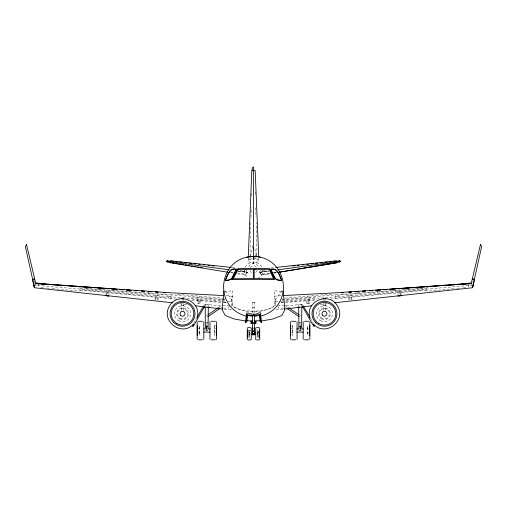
<?xml version="1.0" encoding="UTF-8"?>
<svg xmlns="http://www.w3.org/2000/svg" width="507" height="507" viewBox="0 0 507 507"><rect width="100%" height="100%" fill="white"/><g stroke="black" fill="none" stroke-linecap="round" stroke-linejoin="round"><path stroke-width="0.38" stroke-dasharray="2.54 1.9" d="M253.5 257.455L253.5 263.602L248.132 261.346L248.234 257.784M206.596 325.526L206.717 326.907L207.084 326.907L207.116 322.16L206.355 322.16M300.676 326.603L300.645 331.077L300.645 330.437M244.279 270.294L244.837 273.97L247.467 277.367M250.819 222.617L250.052 249.976L250.534 255.82M250.978 217.148L251.25 207.75M106.768 294.827L106.812 293.312L108.213 293.369L108.168 294.935M155.883 299.757L155.947 297.489L157.347 297.539L157.284 299.891M251.605 195.962L251.726 192.033M168.989 296.658L168.945 297.774L84.682 290.175L84.682 288.572L168.945 295.207L168.989 296.639L186.044 298.021M105.906 295.727L106.121 291.252L109.094 291.69L108.948 294.668M155.041 299.897L155.262 295.423L158.228 295.86L158.013 300.334M256.523 255.091L256.948 249.976L256.181 222.617M224.043 309.188L231.015 309.638L231.167 307.819M231.3 306.247L232.124 296.544M232.149 296.303L225.97 295.708M231.015 309.638L231.053 309.194M232.111 296.696L232.162 296.107M300.404 325.526L300.283 326.907L299.916 326.907L299.884 322.16L300.645 322.16M330.279 299.117L335.723 298.737L335.957 296.81L471.884 285.245L472.67 281.905M300.34 326.603L299.884 331.077L300.404 324.898M258.228 335.653L258.082 337.199L258.082 330.393L258.228 335.653L259.001 335.419M199.593 332.567L199.289 335.342L199.289 325.659L199.593 332.567L198.136 332.446M307.407 328.428L307.711 325.659L307.711 335.342L307.407 328.428L308.864 328.549M248.918 330.393L248.918 337.199L248.918 330.393L247.403 330.184M176.721 299.117L170.821 298.667L171.277 294.833L222.041 299.276M214.512 325.659L214.512 335.342L214.176 332.567L214.512 325.659L216.489 325.507M292.488 325.659L292.824 328.428L292.488 335.342L292.488 325.659L290.511 325.507M246.377 272.208L246.098 274.331L237.631 273.07M246.383 272.126L246.668 269.952L247.511 272.259L238.556 271.112M468.658 287.032L468.823 284.959L472.283 284.959M281.151 302.128L281.068 302.641L284.598 302.47M38.076 285.492L38.329 284.148L38.342 287.032M244.482 269.99L244.013 271.841L247.492 272.379L245.553 275.098L244.551 274.965M252.828 245.781L249.805 259.432L253.5 257.752L256.282 258.012M199.492 297.33L199.701 296.297M268.444 271.112L259.489 272.259L260.332 269.952L260.617 272.126M193.737 323.529L196.551 318.079M229.418 306.127L228.112 308.205L223.34 308.104M203.618 306.108L204.41 304.777L205.126 305.715M301.874 305.715L302.59 304.777L303.382 306.108M245.027 267.322C248.202 260.668 258.798 260.661 261.973 267.322M282 290.72L274.617 300.759L274.617 303.142L272.785 307.21C261.054 313.351 245.99 313.351 234.266 307.21L232.434 303.142L232.434 300.759L224.132 289.465M254.603 302.242L253.5 302.812L252.429 302.242L253.5 301.697L254.603 302.242L254.603 313.218M299.795 316.241L300.283 315.633L299.472 316.66M52.31 288.559L78.636 291.119L82.121 289.243L78.8 287.006M218.225 307.787L222.06 305.17M220.437 308.129L221.717 307.261M357.689 293.173L359.596 291.975M377.233 291.69L379.021 290.568M258.082 278.254C261.244 276.702 263.222 273.115 262.715 269.61M428.2 287.006L424.879 289.243L428.364 291.119L456.243 288.407M80.309 290.137L170.821 298.667M248.132 260.154C251.402 258.564 255.598 258.564 258.868 260.154L258.868 261.346L253.5 263.602L253.5 257.803L250.718 258.012M224.132 292.051L232.859 290.581L231.743 303.49L233.619 307.084C246.047 312.483 261.004 312.483 273.425 307.084L275.307 303.49L274.192 290.581L282.272 291.943M270.193 273.691L261.447 275.098L259.508 272.379L262.987 271.841L262.518 269.99M274.059 273.058L276.385 272.677M261.447 275.098L269.984 273.704M273.869 273.064L276.195 272.684M269.369 273.07L260.902 274.331L260.623 272.208M273.222 272.493L276.302 272.031M335.723 298.737L426.691 290.137M249.602 330.393L249.602 337.199L249.602 330.393L251.123 330.184M259.489 272.259L268.843 270.979M259.508 272.379L268.862 271.099M320.291 304.625L327.294 303.712M270.801 268.007L274.895 267.531M457.016 288.331L460.115 288.027M463.208 287.729L466.307 287.425M331.66 294.066L282.748 298.325M426.66 287.944L335.723 294.833L284.959 299.276M281.848 299.548L284.18 299.345M287.526 308.002L289.871 307.8M198.136 328.549L199.593 328.428M307.407 332.567L308.864 332.446M281.917 300.055L315.056 297.343L315.43 298.465L315.056 299.536L281.132 302.242M214.176 332.567L215.665 332.446M291.335 328.549L292.824 328.428M275.314 301.69L280.517 301.272M281.265 301.209L320.164 298.084M320.956 298.021L338.011 296.658L338.055 295.207L422.318 288.572L422.318 290.175L338.055 297.774L338.011 296.658M285.302 302.438L315.5 300.157M281.03 295.708L274.838 296.107L275.7 306.247M282.957 309.188L275.985 309.638L275.833 307.819M262.772 270.757L267.227 270.605M283.66 308.104L278.888 308.205L277.583 306.127M181.468 305.525L183.597 305.487M277.31 305.582L287.311 305.506L302.02 304.53L302.02 305.328M34.717 284.959L38.177 284.959M252.429 307.667L254.603 307.667M206.355 322.769L207.116 322.769L207.116 322.16M300.645 322.769L299.884 322.769L299.884 322.16M206.355 326.21L207.141 326.21L207.141 327.275L206.355 327.275M300.645 326.21L299.859 326.21L299.859 327.275L300.645 327.275M206.596 324.898L207.084 326.907M299.916 326.267L300.283 326.267M206.355 326.362L207.141 326.362M299.859 326.362L300.645 326.362M206.355 326.755L207.141 326.755M299.859 326.755L300.645 326.755M206.355 327.123L207.141 327.123M299.859 327.123L300.645 327.123M205.975 328.98L207.528 328.98M299.472 328.98L301.025 328.98M205.196 330.437L208.301 330.437M298.699 330.437L301.804 330.437M323.403 300.03L325.532 300.036L325.532 298.984M229.69 305.582L219.689 305.506L204.98 304.53L204.98 305.328M323.403 305.487L325.532 305.525M239.773 270.605L244.228 270.757M223.815 302.54L225.932 302.641L225.849 302.128M225.869 302.242L191.944 299.536L191.57 298.465L191.944 297.343L225.083 300.055M191.5 300.157L221.698 302.438M80.34 287.944L171.277 294.833M186.836 298.084L225.735 301.209M227.973 301.392L231.686 301.69M224.252 298.325L175.34 294.066M291.335 332.446L292.824 332.567M214.176 328.428L215.665 328.549M222.82 299.345L225.152 299.548M217.129 307.8L219.474 308.002M40.693 287.425L43.792 287.729M46.885 288.027L51.53 288.483M232.105 267.531L236.978 268.089M179.706 303.712L186.709 304.625M238.157 270.979L247.511 272.259M238.138 271.099L247.492 272.379M230.698 272.031L233.778 272.493M230.615 272.677L233.131 273.064M237.587 273.818L245.553 275.098M258.228 331.908L259.001 332.148M253.5 257.752L257.195 259.432L256.859 257.917M147.404 291.975L149.311 293.173M127.979 290.568L129.767 291.69M284.94 305.17L288.775 307.787M285.283 307.261L286.563 308.129M207.528 316.66L206.717 315.633L207.205 316.241M310.449 318.079L313.263 323.529M307.508 297.33L307.299 296.297M33.982 280.377L34.501 282.672M34.679 283.432L35.116 285.245L171.043 296.81L171.277 298.737M254.844 248.817L256.694 257.157M468.633 284.148L468.924 285.492M335.723 294.833L336.179 298.667M401.056 294.979L400.879 291.252L397.906 291.69L398.128 296.158M351.959 299.897L351.738 295.423L348.772 295.86L348.987 300.334M258.766 257.784L258.868 260.154M255.275 192.033L255.395 195.962M255.75 207.75L256.022 217.148M400.232 294.827L400.188 293.312L398.787 293.369L398.832 294.935M351.117 299.757L351.053 297.489L349.653 297.539L349.716 299.891M206.324 326.603L206.355 331.077L206.355 330.437M325.532 303.344L325.532 310.265M323.403 303.319L323.403 311.773M301.804 305.81L301.804 304.282L298.699 304.282L298.699 305.81M257.518 332.624L257.518 334.854M252.429 302.242L252.429 313.218M249.425 332.624L249.425 334.854M208.301 305.81L208.301 304.282L205.196 304.282L205.196 305.81M206.717 326.267L206.717 326.907M183.597 298.984L183.597 300.03L181.468 300.036L181.468 298.984M183.597 303.319L183.597 310.265M181.468 303.344L181.468 311.773M248.5 266.486A5.773 5.773 0 0 1 259.077 267.873M257.055 270.402A3.682 3.682 0 0 1 255.338 272.639M251.662 272.639A3.682 3.682 0 0 1 249.945 270.402M250.312 267.607A3.682 3.682 0 0 1 256.688 267.607M198.421 301.095L198.357 303.363L199.758 303.497L199.821 301.145L198.421 301.095M197.736 299.035L197.515 303.503L200.48 303.94L200.702 299.466L197.736 299.035M257.398 330.361L257.398 337.174L257.398 330.361M309.264 299.035L306.298 299.466L306.52 303.94L309.485 303.503L309.264 299.035M308.643 303.363L307.242 303.497L307.179 301.145L308.579 301.095L308.643 303.363M207.116 330.437L206.66 326.603L207.116 331.077L207.116 330.437M178.496 320.728A8.074 8.074 0 0 0 190.607 313.738A8.074 8.074 0 0 0 178.496 306.748A8.074 8.074 0 0 0 178.496 320.728M179.985 318.155A5.095 5.095 0 0 0 187.628 313.738A5.095 5.095 0 0 0 179.985 309.327A5.095 5.095 0 0 0 179.985 318.155M179.567 318.878A5.932 5.932 0 0 0 188.465 313.738A5.932 5.932 0 0 0 179.567 308.605A5.932 5.932 0 0 0 179.567 318.878M320.43 320.728A8.074 8.074 0 0 0 332.541 313.738A8.074 8.074 0 0 0 320.43 306.748A8.074 8.074 0 0 0 320.43 320.728M320.861 317.344A5.095 5.095 0 0 0 329.392 315.062A5.095 5.095 0 0 0 323.149 308.82A5.095 5.095 0 0 0 320.861 317.344M321.501 318.878A5.932 5.932 0 0 0 330.399 313.738A5.932 5.932 0 0 0 321.501 308.605A5.932 5.932 0 0 0 321.501 318.878"/><path stroke-width="0.76" d="M253.5 249.577L253.5 166.942L252.385 167.937L251.783 171.6L248.265 256.992M223.974 291.005L222.541 304.84L222.541 310.404L225.235 315.5L234.12 318.954L244.089 320.773L252.733 320.773M252.784 316.248L246.332 315.405L247.657 315.012L246.884 321.146L245.946 322.528L245.407 322.534L246.301 315.398L246.725 315.05L247.334 314.771L253.5 315.582L260.845 314.277C261.498 310.031 255.636 315.69 253.5 314.137C251.174 315.424 246.7 310.607 246.155 314.277L247.334 314.771M245.407 322.534L246.345 321.153L247.118 315.012M197.179 317.667C201.995 301.088 177.716 291.037 169.401 306.158C160.459 320.925 181.303 336.921 193.256 324.461M170.263 262.544L167.202 262.005L167.373 260.737L169.135 260.883M481.339 245.927L481.65 246.497L472.524 287.634L474.482 279.585L473.437 279.585C473.221 276.119 471.123 282.272 471.428 282.855L465.407 283.667L396.93 288.717M254.241 330.659L254.628 328.327M472.156 279.585L480.503 244.393M473.804 283.286L472.556 287.742L334.297 302.799M38.342 283.641L38.671 283.242L38.367 283.546M252.055 333.162L252.727 330.951L252.461 328.669M252.283 332.738L252.727 331.261L252.461 328.327M193.389 324.207C189.345 335.038 205.284 304.194 204.422 306.969M25.661 245.927L25.35 246.497L34.476 287.634L32.518 279.585L33.563 279.585C33.823 276.106 35.851 282.272 35.572 282.855L41.593 283.667L110.07 288.717M26.022 245.261L26.497 244.393L34.844 279.585M255.167 323.618L255.167 322.458L256.029 321.292L255.788 323.618M196.9 317.401L203.225 306.773M232.276 277.468L232.054 277.804A3.118 0.938 -59.7 0 1 231.331 278.711C230.558 279.465 224.056 281.55 225.875 279.053L228.429 273.336L230.641 270.605A2.484 0.469 -52.5 0 1 231.034 270.18C231.933 269.16 236.021 268.628 235.818 270.028L232.282 277.462M38.551 283.362L39.299 283.356M336.737 262.544L339.798 262.005L340.552 261.257L339.627 260.737L337.865 260.883M207.997 314.758L216.945 308.655M208.288 316.412L219.797 308.567M167.373 260.737L166.448 261.257L167.202 262.005M261.339 315.969C294.947 306.52 288.407 256.846 253.5 256.422C218.593 256.846 212.053 306.52 245.661 315.969M252.397 333.809L254.603 333.809M279.477 272.17L336.756 262.765L280.079 272.05M304.897 267.633L306.45 267.385M308.002 267.138L309.555 266.891M311.114 266.644L312.667 266.39M314.22 266.143L315.772 265.896M317.325 265.649L318.878 265.402M320.43 265.148L321.983 264.901M323.536 264.654L325.088 264.407M326.641 264.16L328.194 263.906M329.746 263.659L331.299 263.412M332.852 263.165L334.405 262.918M461.763 284.199L464.532 283.793M398.128 296.158L401.094 295.727M253.5 256.422L256.168 256.054L260.788 257.385M336.629 261.789L340.552 261.257L277.874 269.813M246.877 257.296L256.168 256.054M311.729 305.746L284.503 309.093M254.216 316.248L260.668 315.405L261.625 322.534L261.086 322.528L260.148 321.146L259.375 315.012L260.731 315.398L260.192 315.398M211.223 321.273L215.456 321.273M304.454 321.273L308.655 321.273M202.547 339.817L198.345 339.817M295.777 339.817L291.544 339.817M247.967 327.655L250.553 327.655M256.447 327.655L259.001 327.655M259.001 339.912L256.447 339.912M198.345 321.273L202.547 321.273M250.553 339.912L247.967 339.912M308.655 339.817L304.454 339.817M292.862 265.96L295.207 265.693M297.546 265.434L299.105 265.256M302.223 264.901L303.782 264.724M306.9 264.375L308.459 264.198M310.797 263.932L313.136 263.672M315.481 263.406L317.819 263.146M320.158 262.88L322.496 262.613M324.835 262.353L327.173 262.087M329.512 261.821L331.851 261.561M333.41 261.384L336.534 261.029M291.544 321.273L295.777 321.273M215.456 339.817L211.223 339.817M275.675 267.449L336.496 260.82M462.701 284.193L465.667 283.869M468.449 283.362L467.701 283.356M247.289 315.05L247.657 315.012M398.851 295.72L400.251 295.587M297.691 307.122L299.257 306.988M343.404 292.666L341.832 292.78L343.435 292.685M348.917 292.26L351.275 292.083M355.211 291.798L358.36 291.563M362.296 291.272L365.446 291.043M369.381 290.752L372.531 290.517M375.681 290.283L380.402 289.934M382.76 289.763L387.487 289.415M389.845 289.243L395.359 288.832M348.968 292.286L351.338 292.121M356.079 291.779L358.449 291.614M363.189 291.272L365.56 291.1M370.294 290.764L372.664 290.593M377.404 290.257L380.567 290.029M384.515 289.75L387.678 289.522M391.626 289.243L395.58 288.958M398.736 288.737L402.691 288.451M405.847 288.23L409.802 287.944M412.958 287.723L417.698 287.38M420.069 287.216L424.809 286.873M427.179 286.702L431.92 286.366M434.29 286.195L439.03 285.859M441.401 285.688L446.933 285.295M448.511 285.181L454.044 284.788M455.622 284.674L471.421 283.546L335.482 292.824L283.356 295.562M246.301 315.398L246.839 315.398M246.345 321.153L246.884 321.146M251.998 170.308L255.002 170.308L255.217 171.6L258.735 256.992M254.318 320.773L262.962 320.773L272.931 318.954L281.816 315.5L284.509 310.404L284.509 304.84L283.077 291.005M251.003 321.476L252.435 321.476M254.59 321.476L256.029 321.476M256.029 323.618L251.003 323.618L251.003 321.292L251.865 322.458L255.167 322.458M252.461 328.086L252.936 328.086M254.153 328.086L254.628 328.086L254.241 330.97L255.046 333.162M252.461 328.416L252.936 328.416M254.153 328.416L254.628 328.416M203.757 328.98L205.196 328.98L205.379 327.104L205.196 307.337M210.247 328.98L208.301 328.98L208.085 327.104L208.301 307.337M296.753 328.98L298.699 328.98L298.915 327.104L298.699 307.337M303.243 328.98L301.804 328.98L301.621 327.104L301.804 307.337M252.518 331.103L254.514 331.103M203.757 332.085L210.247 332.085M296.753 332.085L303.243 332.085M252.518 333.809L254.514 333.809M254.571 334.557L255.313 334.208L254.571 334.259L254.603 334.854L252.397 334.854L252.784 334.405L254.603 334.614M260.148 321.146L260.687 321.153L261.625 322.534M223.644 295.562L171.518 292.824L35.591 283.483L51.378 284.674M222.497 309.093L195.271 305.746M52.956 284.788L58.489 285.181M60.067 285.295L65.599 285.688M67.97 285.859L72.71 286.195M75.08 286.366L79.821 286.702M82.191 286.873L86.931 287.216M89.302 287.38L94.042 287.723M97.198 287.944L101.153 288.23M104.309 288.451L108.264 288.737M111.42 288.958L115.374 289.243M119.322 289.522L122.485 289.75M126.433 290.029L129.596 290.257M134.336 290.593L136.706 290.764M141.44 291.1L143.811 291.272M148.551 291.614L150.921 291.779M155.662 292.121L158.032 292.286M163.565 292.685L165.143 292.793L163.596 292.666M111.641 288.832L117.155 289.243M119.513 289.415L124.24 289.763M126.598 289.934L131.319 290.283M134.469 290.517L137.619 290.752M141.554 291.043L144.704 291.272M148.64 291.563L151.789 291.798M155.725 292.083L158.083 292.26M207.743 306.988L209.309 307.122M106.749 295.587L108.149 295.72M259.375 315.012L259.736 315.05M170.504 260.82L231.325 267.449M41.333 283.869L44.299 284.193M170.466 261.029L173.59 261.384M175.149 261.561L177.488 261.821M179.827 262.087L182.165 262.353M184.504 262.613L186.842 262.88M189.181 263.146L191.519 263.406M193.864 263.672L196.203 263.932M198.541 264.198L200.1 264.375M203.218 264.724L204.777 264.901M207.895 265.256L209.454 265.434M211.793 265.693L214.138 265.96M172.703 302.799L34.444 287.742L33.196 283.286M170.371 261.789L166.448 261.257L229.126 269.813M42.468 283.793L45.237 284.199M105.906 295.727L108.872 296.158M172.595 262.918L174.148 263.165M175.701 263.412L177.254 263.659M178.806 263.906L180.359 264.16M181.912 264.407L183.464 264.654M185.017 264.901L186.57 265.148M188.122 265.402L189.675 265.649M191.228 265.896L192.78 266.143M194.333 266.39L195.886 266.644M197.445 266.891L198.998 267.138M200.55 267.385L202.103 267.633M170.244 262.765L227.523 272.17M259.666 314.771L260.668 315.405M468.633 283.546L468.329 283.242L468.658 283.641M290.055 308.655L299.003 314.758M287.203 308.567L298.712 316.412M313.744 324.461C325.697 336.921 346.541 320.925 337.599 306.158C329.284 291.037 305.005 301.088 309.821 317.667M274.718 277.462L271.182 270.028C271.068 268.786 275.124 269.293 275.966 270.18A2.51 0.475 52.5 0 1 276.499 270.763L278.571 273.336L281.125 279.053C282.944 281.543 276.442 279.465 275.669 278.711A3.118 0.938 59.7 0 1 274.946 277.804L274.724 277.468M302.578 306.969C301.716 304.194 317.655 335.038 313.611 324.207M303.775 306.773L310.1 317.401M480.516 244.425L480.978 245.261M254.241 331.261L254.78 332.738M339.627 260.737L339.798 262.005M259.914 315.012L260.687 321.153M325.532 298.832L325.532 298.509L323.403 298.509L323.403 298.832M309.84 321.672L309.84 339.417M309.72 325.507L309.72 335.495M303.173 321.672L303.173 339.417M297.058 321.672L297.058 339.417M290.511 325.507L290.511 335.495M290.359 321.672L290.359 339.417M259.717 327.921L259.717 339.639M259.597 330.184L259.597 337.383M255.731 327.921L255.731 339.614M254.603 315.569L254.603 321.837M254.603 323.352L254.603 331.191L252.429 331.191L252.429 323.352M253.5 247.999L253.5 257.005M253.5 314.137L253.5 315.582M252.429 315.569L252.429 321.837M251.865 322.458L251.865 323.618M251.238 327.921L251.238 339.639M247.403 330.184L247.403 337.383M247.251 327.921L247.251 339.639M216.641 321.672L216.641 339.417M216.489 325.507L216.489 335.495M209.942 321.672L209.942 339.417M203.827 321.672L203.827 339.417M197.28 325.507L197.28 335.495M197.16 321.672L197.16 339.417M183.597 298.832L183.597 298.509L181.468 298.509L181.468 298.832M281.613 280.187C280.948 281.277 276.999 280.213 275.738 279.034A3.796 1.141 59.7 0 1 274.857 277.937L273.622 276.233L270.675 269.515A1.046 0.406 52.3 0 1 270.662 269.211C277.247 267.043 279.839 275.485 281.613 280.181M225.45 279.972C225.514 281.651 230.089 280.098 231.262 279.034A3.796 1.141 -59.7 0 0 232.143 277.937L233.378 276.233L236.325 269.515A1.046 0.406 -52.3 0 0 236.338 269.211C229.741 266.897 227.358 275.567 225.45 279.972M238.189 269.369L233.34 278.749L253.348 278.59L253.348 269.299L238.189 269.369M231.933 279.433L274.674 279.484L269.629 268.659L253.5 268.577L237.732 268.653L231.933 279.433M252.606 334.259L251.833 334.557L252.606 334.208M255.021 269.299L254.184 269.299L254.184 278.59L273.571 278.742L269.192 269.375L255.021 269.299M180.79 315.481A2.459 2.459 0 0 0 184.909 314.378A2.459 2.459 0 0 0 181.899 311.361A2.459 2.459 0 0 0 180.79 315.481M176.873 323.542A11.319 11.319 0 0 0 193.851 313.738A11.319 11.319 0 0 0 176.873 303.94A11.319 11.319 0 0 0 176.873 323.542M173.717 322.553A12.466 12.466 0 0 0 194.574 316.97A12.466 12.466 0 0 0 179.307 301.697A12.466 12.466 0 0 0 173.717 322.553M322.725 315.481A2.459 2.459 0 0 0 326.844 314.378A2.459 2.459 0 0 0 323.827 311.361A2.459 2.459 0 0 0 322.725 315.481M318.808 323.542A11.319 11.319 0 0 0 335.786 313.738A11.319 11.319 0 0 0 318.808 303.94A11.319 11.319 0 0 0 318.808 323.542M315.652 322.553A12.466 12.466 0 0 0 336.509 316.97A12.466 12.466 0 0 0 321.242 301.697A12.466 12.466 0 0 0 315.652 322.553"/></g></svg>
